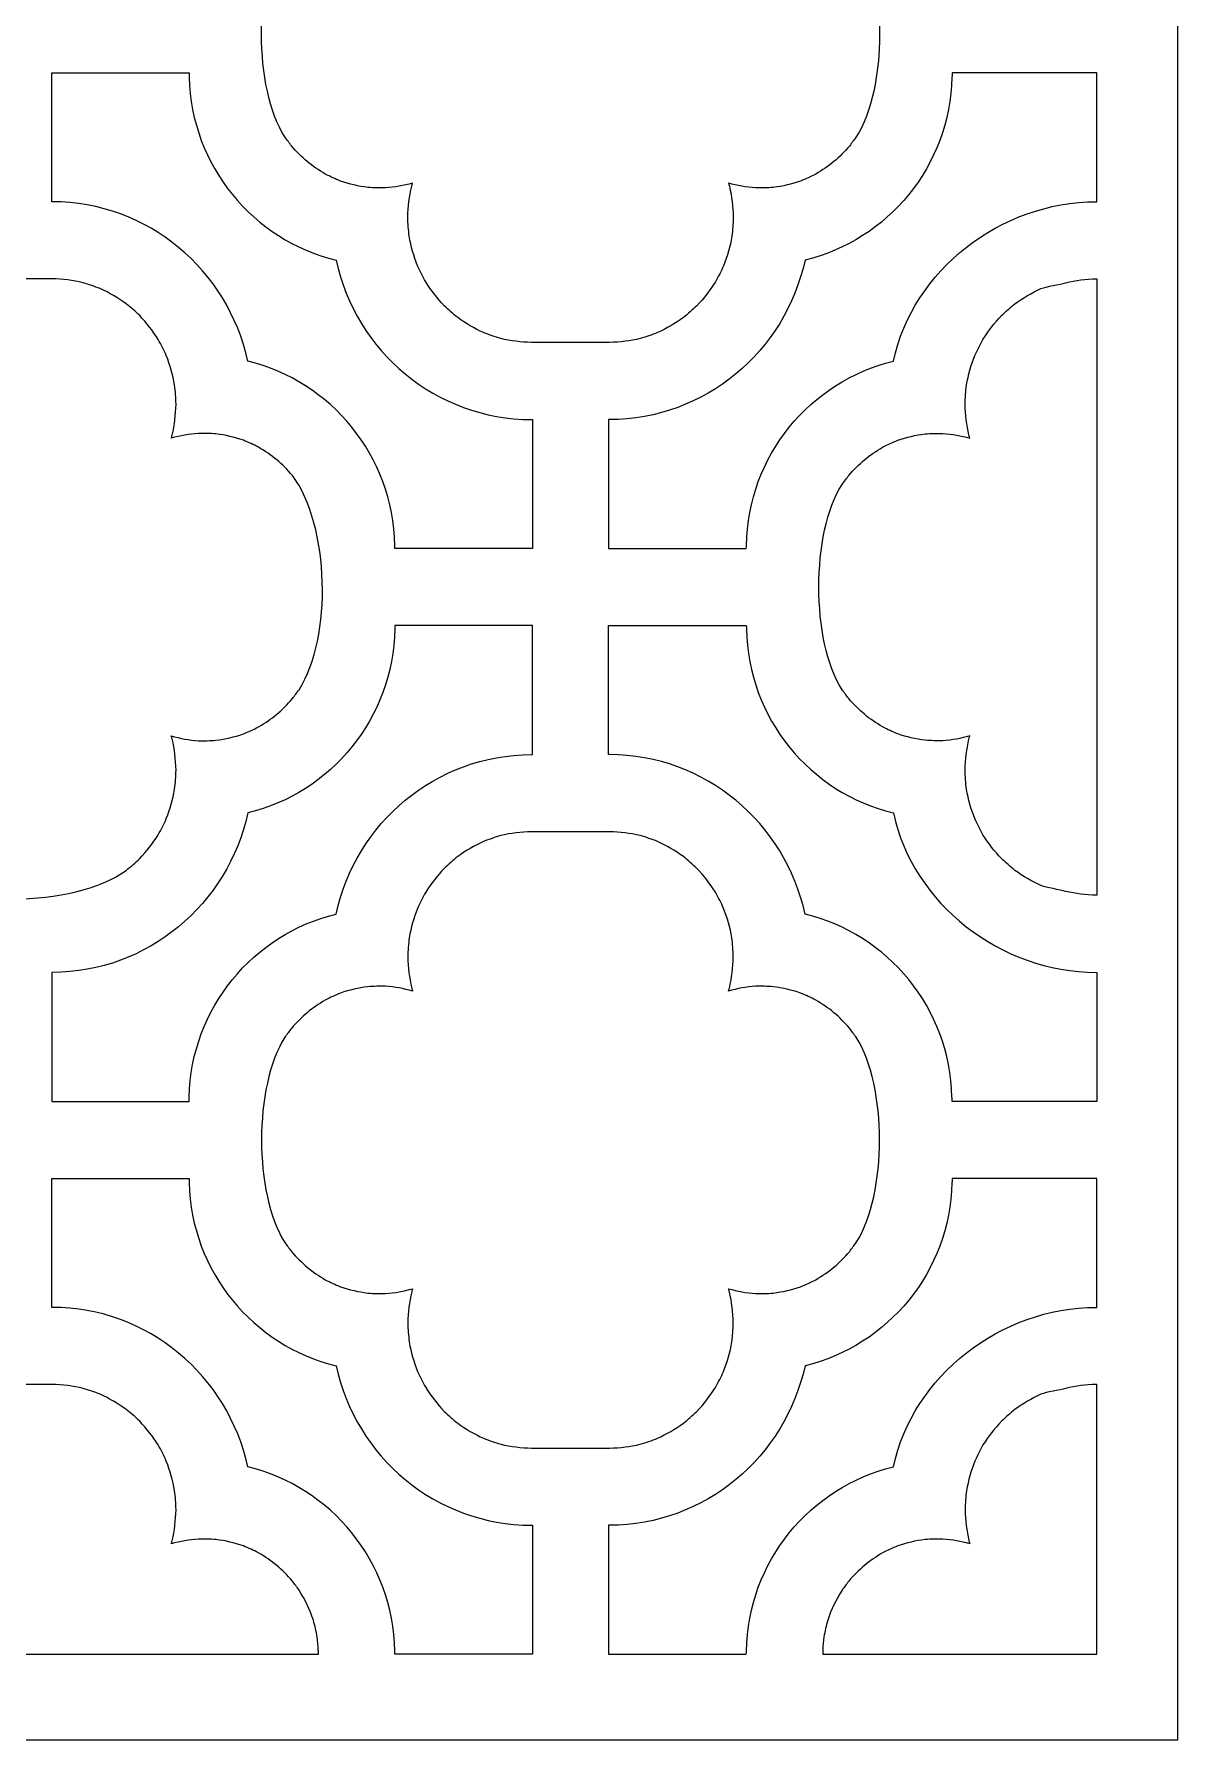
# Model space of a CAD drawing. Header units: centimetres. Extents: x -9.3 to 6, y -13.9 to 13.9.
# Drawn here: x 1.61 to 6.02, y -13.91 to -7.32 of the extents above; entities that cross this region are included whole.
import ezdxf

# ---------------------------------------------------------------- set-up
doc = ezdxf.new("R2010")
doc.units = ezdxf.units.CM
doc.header["$MEASUREMENT"] = 0
doc.layers.add('layer 1', color=7, linetype='Continuous')

msp = doc.modelspace()

# ---------------------------------------------------------------- linework, layer by layer
at = {"layer": 'layer 1', "color": 242, "lineweight": 9}
for points, knots in [([(-0.81788, 13.91319), (1.4623, 13.91319), (3.74249, 13.91319), (6.02267, 13.91319), (6.02267, 13.91319), (6.02267, 4.64045), (6.02267, -4.63228), (6.02267, -13.90502), (6.02267, -13.90502), (3.74249, -13.90502), (1.4623, -13.90502), (-0.81788, -13.90502), (-0.81788, -13.90502), (-0.81788, -4.63228), (-0.81788, 4.64045), (-0.81788, 13.91319)], [0, 0, 0, 0, 0.2, 0.2, 0.2, 0.2, 0.4, 0.4, 0.4, 0.4, 0.6, 0.6, 0.6, 0.6, 1, 1, 1, 1]), ([(4.78145, -6.92896), (4.77294, -6.91746), (4.76441, -6.90595), (4.7559, -6.89445), (4.7559, -6.89445), (4.71691, -6.84898), (4.67662, -6.81531), (4.62504, -6.78527), (4.62504, -6.78527), (4.60573, -6.77525), (4.58684, -6.7666), (4.56666, -6.75853), (4.56666, -6.75853), (4.53115, -6.74634), (4.49802, -6.73865), (4.46084, -6.73386), (4.46084, -6.73386), (4.43787, -6.73208), (4.41596, -6.73153), (4.39293, -6.73213), (4.39293, -6.73213), (4.35635, -6.73495), (4.32352, -6.7407), (4.28838, -6.75062), (4.28838, -6.75062), (4.28952, -6.74678), (4.29065, -6.74291), (4.29176, -6.739), (4.29176, -6.739), (4.30111, -6.69819), (4.30573, -6.66059), (4.30679, -6.6187), (4.30679, -6.6187), (4.30616, -6.59374), (4.3044, -6.57002), (4.30127, -6.54524), (4.30127, -6.54524), (4.29414, -6.5051), (4.28415, -6.46948), (4.26931, -6.43155), (4.26931, -6.43155), (4.25962, -6.40993), (4.24936, -6.38974), (4.23764, -6.36917), (4.23764, -6.36917), (4.21621, -6.33543), (4.19378, -6.30661), (4.1664, -6.2776), (4.1664, -6.2776), (4.14945, -6.26125), (4.13247, -6.24639), (4.11406, -6.23175), (4.11406, -6.23175), (4.0817, -6.20845), (4.05028, -6.19015), (4.01409, -6.17357), (4.01409, -6.17357), (3.99208, -6.16477), (3.97068, -6.15744), (3.94793, -6.15088), (3.94793, -6.15088), (3.90756, -6.14142), (3.87035, -6.13675), (3.82893, -6.13569), (3.82893, -6.13569), (3.82861, -6.1357), (3.82734, -6.13571), (3.82569, -6.13572), (3.82569, -6.13572), (3.72764, -6.13572), (3.6296, -6.13572), (3.53156, -6.13572), (3.53156, -6.13572), (3.52991, -6.13571), (3.52864, -6.1357), (3.52832, -6.13569), (3.52832, -6.13569), (3.4869, -6.13675), (3.4497, -6.14142), (3.40932, -6.15088), (3.40932, -6.15088), (3.38656, -6.15744), (3.36517, -6.16477), (3.34316, -6.17357), (3.34316, -6.17357), (3.30697, -6.19015), (3.27555, -6.20845), (3.24319, -6.23175), (3.24319, -6.23175), (3.22477, -6.24639), (3.2078, -6.26125), (3.19085, -6.2776), (3.19085, -6.2776), (3.16347, -6.30661), (3.14104, -6.33543), (3.11961, -6.36917), (3.11961, -6.36917), (3.10788, -6.38974), (3.09763, -6.40993), (3.08794, -6.43155), (3.08794, -6.43155), (3.0731, -6.46948), (3.06311, -6.5051), (3.05598, -6.54524), (3.05598, -6.54524), (3.05284, -6.57002), (3.05109, -6.59374), (3.05046, -6.6187), (3.05046, -6.6187), (3.05151, -6.66059), (3.05614, -6.69819), (3.06549, -6.739), (3.06549, -6.739), (3.06659, -6.74291), (3.06772, -6.74678), (3.06887, -6.75062), (3.06887, -6.75062), (3.03373, -6.7407), (3.00089, -6.73495), (2.96432, -6.73213), (2.96432, -6.73213), (2.94129, -6.73153), (2.91938, -6.73208), (2.89641, -6.73386), (2.89641, -6.73386), (2.85922, -6.73865), (2.8261, -6.74634), (2.79059, -6.75853), (2.79059, -6.75853), (2.77041, -6.7666), (2.75152, -6.77525), (2.7322, -6.78527), (2.7322, -6.78527), (2.68062, -6.81531), (2.64034, -6.84898), (2.60135, -6.89445), (2.60135, -6.89445), (2.59283, -6.90595), (2.58431, -6.91746), (2.57579, -6.92896), (2.57579, -6.92896), (2.4561, -7.11737), (2.45609, -7.53223), (2.57579, -7.72064), (2.57579, -7.72064), (2.58431, -7.73214), (2.59283, -7.74365), (2.60135, -7.75515), (2.60135, -7.75515), (2.64034, -7.80062), (2.68062, -7.83429), (2.7322, -7.86433), (2.7322, -7.86433), (2.75152, -7.87435), (2.77041, -7.88301), (2.79059, -7.89107), (2.79059, -7.89107), (2.8261, -7.90325), (2.85922, -7.91095), (2.89641, -7.91574), (2.89641, -7.91574), (2.91938, -7.91752), (2.94129, -7.91807), (2.96432, -7.91747), (2.96432, -7.91747), (3.00089, -7.91465), (3.03373, -7.9089), (3.06887, -7.89899), (3.06887, -7.89899), (3.06772, -7.90282), (3.06659, -7.90669), (3.06549, -7.9106), (3.06549, -7.9106), (3.05614, -7.95141), (3.05151, -7.98901), (3.05046, -8.0309), (3.05046, -8.0309), (3.05109, -8.05586), (3.05284, -8.07958), (3.05598, -8.10436), (3.05598, -8.10436), (3.06311, -8.1445), (3.0731, -8.18012), (3.08794, -8.21805), (3.08794, -8.21805), (3.09763, -8.23967), (3.10788, -8.25986), (3.11961, -8.28043), (3.11961, -8.28043), (3.14104, -8.31416), (3.16347, -8.34299), (3.19085, -8.37201), (3.19085, -8.37201), (3.2078, -8.38835), (3.22477, -8.40322), (3.24319, -8.41785), (3.24319, -8.41785), (3.27555, -8.44115), (3.30697, -8.45945), (3.34316, -8.47603), (3.34316, -8.47603), (3.36517, -8.48483), (3.38656, -8.49216), (3.40932, -8.49872), (3.40932, -8.49872), (3.4497, -8.50818), (3.4869, -8.51285), (3.52832, -8.51391), (3.52832, -8.51391), (3.52864, -8.5139), (3.52991, -8.51389), (3.53156, -8.51388), (3.53156, -8.51388), (3.6296, -8.51388), (3.72764, -8.51388), (3.82569, -8.51388), (3.82569, -8.51388), (3.82734, -8.51389), (3.82861, -8.5139), (3.82893, -8.51391), (3.82893, -8.51391), (3.87035, -8.51285), (3.90756, -8.50818), (3.94793, -8.49872), (3.94793, -8.49872), (3.97068, -8.49216), (3.99208, -8.48483), (4.01409, -8.47603), (4.01409, -8.47603), (4.05028, -8.45945), (4.0817, -8.44115), (4.11406, -8.41785), (4.11406, -8.41785), (4.13247, -8.40322), (4.14945, -8.38835), (4.1664, -8.37201), (4.1664, -8.37201), (4.19378, -8.34299), (4.21621, -8.31416), (4.23764, -8.28043), (4.23764, -8.28043), (4.24936, -8.25986), (4.25962, -8.23967), (4.26931, -8.21805), (4.26931, -8.21805), (4.28415, -8.18012), (4.29414, -8.1445), (4.30127, -8.10436), (4.30127, -8.10436), (4.3044, -8.07958), (4.30616, -8.05586), (4.30679, -8.0309), (4.30679, -8.0309), (4.30573, -7.98901), (4.30111, -7.95141), (4.29176, -7.9106), (4.29176, -7.9106), (4.29065, -7.90669), (4.28952, -7.90282), (4.28838, -7.89899), (4.28838, -7.89899), (4.32352, -7.9089), (4.35635, -7.91465), (4.39293, -7.91747), (4.39293, -7.91747), (4.41596, -7.91807), (4.43787, -7.91752), (4.46084, -7.91574), (4.46084, -7.91574), (4.49802, -7.91095), (4.53115, -7.90325), (4.56666, -7.89107), (4.56666, -7.89107), (4.58684, -7.88301), (4.60573, -7.87435), (4.62504, -7.86433), (4.62504, -7.86433), (4.67662, -7.83429), (4.71691, -7.80062), (4.7559, -7.75515), (4.7559, -7.75515), (4.76441, -7.74365), (4.77294, -7.73214), (4.78145, -7.72064), (4.78145, -7.72064), (4.90115, -7.53223), (4.90114, -7.11736), (4.78145, -6.92896)], [0, 0, 0, 0, 0.0136986, 0.0136986, 0.0136986, 0.0136986, 0.0273973, 0.0273973, 0.0273973, 0.0273973, 0.0410959, 0.0410959, 0.0410959, 0.0410959, 0.0547945, 0.0547945, 0.0547945, 0.0547945, 0.0684932, 0.0684932, 0.0684932, 0.0684932, 0.0821918, 0.0821918, 0.0821918, 0.0821918, 0.0958904, 0.0958904, 0.0958904, 0.0958904, 0.109589, 0.109589, 0.109589, 0.109589, 0.1232877, 0.1232877, 0.1232877, 0.1232877, 0.1369863, 0.1369863, 0.1369863, 0.1369863, 0.1506849, 0.1506849, 0.1506849, 0.1506849, 0.1643836, 0.1643836, 0.1643836, 0.1643836, 0.1780822, 0.1780822, 0.1780822, 0.1780822, 0.1917808, 0.1917808, 0.1917808, 0.1917808, 0.2054795, 0.2054795, 0.2054795, 0.2054795, 0.2191781, 0.2191781, 0.2191781, 0.2191781, 0.2328767, 0.2328767, 0.2328767, 0.2328767, 0.2465753, 0.2465753, 0.2465753, 0.2465753, 0.260274, 0.260274, 0.260274, 0.260274, 0.2739726, 0.2739726, 0.2739726, 0.2739726, 0.2876712, 0.2876712, 0.2876712, 0.2876712, 0.3013699, 0.3013699, 0.3013699, 0.3013699, 0.3150685, 0.3150685, 0.3150685, 0.3150685, 0.3287671, 0.3287671, 0.3287671, 0.3287671, 0.3424658, 0.3424658, 0.3424658, 0.3424658, 0.3561644, 0.3561644, 0.3561644, 0.3561644, 0.369863, 0.369863, 0.369863, 0.369863, 0.3835616, 0.3835616, 0.3835616, 0.3835616, 0.3972603, 0.3972603, 0.3972603, 0.3972603, 0.4109589, 0.4109589, 0.4109589, 0.4109589, 0.4246575, 0.4246575, 0.4246575, 0.4246575, 0.4383562, 0.4383562, 0.4383562, 0.4383562, 0.4520548, 0.4520548, 0.4520548, 0.4520548, 0.4657534, 0.4657534, 0.4657534, 0.4657534, 0.4794521, 0.4794521, 0.4794521, 0.4794521, 0.4931507, 0.4931507, 0.4931507, 0.4931507, 0.5068493, 0.5068493, 0.5068493, 0.5068493, 0.5205479, 0.5205479, 0.5205479, 0.5205479, 0.5342466, 0.5342466, 0.5342466, 0.5342466, 0.5479452, 0.5479452, 0.5479452, 0.5479452, 0.5616438, 0.5616438, 0.5616438, 0.5616438, 0.5753425, 0.5753425, 0.5753425, 0.5753425, 0.5890411, 0.5890411, 0.5890411, 0.5890411, 0.6027397, 0.6027397, 0.6027397, 0.6027397, 0.6164384, 0.6164384, 0.6164384, 0.6164384, 0.630137, 0.630137, 0.630137, 0.630137, 0.6438356, 0.6438356, 0.6438356, 0.6438356, 0.6575342, 0.6575342, 0.6575342, 0.6575342, 0.6712329, 0.6712329, 0.6712329, 0.6712329, 0.6849315, 0.6849315, 0.6849315, 0.6849315, 0.6986301, 0.6986301, 0.6986301, 0.6986301, 0.7123288, 0.7123288, 0.7123288, 0.7123288, 0.7260274, 0.7260274, 0.7260274, 0.7260274, 0.739726, 0.739726, 0.739726, 0.739726, 0.7534247, 0.7534247, 0.7534247, 0.7534247, 0.7671233, 0.7671233, 0.7671233, 0.7671233, 0.7808219, 0.7808219, 0.7808219, 0.7808219, 0.7945205, 0.7945205, 0.7945205, 0.7945205, 0.8082192, 0.8082192, 0.8082192, 0.8082192, 0.8219178, 0.8219178, 0.8219178, 0.8219178, 0.8356164, 0.8356164, 0.8356164, 0.8356164, 0.8493151, 0.8493151, 0.8493151, 0.8493151, 0.8630137, 0.8630137, 0.8630137, 0.8630137, 0.8767123, 0.8767123, 0.8767123, 0.8767123, 0.890411, 0.890411, 0.890411, 0.890411, 0.9041096, 0.9041096, 0.9041096, 0.9041096, 0.9178082, 0.9178082, 0.9178082, 0.9178082, 0.9315068, 0.9315068, 0.9315068, 0.9315068, 0.9452055, 0.9452055, 0.9452055, 0.9452055, 0.9589041, 0.9589041, 0.9589041, 0.9589041, 0.9726027, 0.9726027, 0.9726027, 0.9726027, 1, 1, 1, 1]), ([(2.20631, -7.47345), (2.02974, -7.47345), (1.85318, -7.47345), (1.67661, -7.47345), (1.67661, -7.47345), (1.67661, -7.63929), (1.67661, -7.80513), (1.67661, -7.97098), (1.67661, -7.97098), (1.67748, -7.97098), (1.67804, -7.97097), (1.67817, -7.97097), (1.67817, -7.97097), (2.04745, -7.97097), (2.35753, -8.23537), (2.43278, -8.58644), (2.43278, -8.58644), (2.75325, -8.66257), (2.99408, -8.95161), (3.00012, -9.29679), (3.00012, -9.29679), (3.00015, -9.29848), (3.00018, -9.30343), (3.0002, -9.3089), (3.0002, -9.3089), (3.17732, -9.3089), (3.35444, -9.3089), (3.53156, -9.3089), (3.53156, -9.3089), (3.53156, -9.14303), (3.53156, -8.97716), (3.53156, -8.8113), (3.53156, -8.8113), (3.52991, -8.81131), (3.52864, -8.81131), (3.52832, -8.81131), (3.52832, -8.81131), (3.15904, -8.81131), (2.84895, -8.54691), (2.77371, -8.19584), (2.77371, -8.19584), (2.45458, -8.12004), (2.21443, -7.8331), (2.20645, -7.48984), (2.20645, -7.48984), (2.20639, -7.48709), (2.20634, -7.48026), (2.20631, -7.47345)], [0, 0, 0, 0, 0.0769231, 0.0769231, 0.0769231, 0.0769231, 0.1538462, 0.1538462, 0.1538462, 0.1538462, 0.2307692, 0.2307692, 0.2307692, 0.2307692, 0.3076923, 0.3076923, 0.3076923, 0.3076923, 0.3846154, 0.3846154, 0.3846154, 0.3846154, 0.4615385, 0.4615385, 0.4615385, 0.4615385, 0.5384615, 0.5384615, 0.5384615, 0.5384615, 0.6153846, 0.6153846, 0.6153846, 0.6153846, 0.6923077, 0.6923077, 0.6923077, 0.6923077, 0.7692308, 0.7692308, 0.7692308, 0.7692308, 0.8461538, 0.8461538, 0.8461538, 0.8461538, 1, 1, 1, 1]), ([(5.15093, -7.47345), (5.33716, -7.47345), (5.52338, -7.47345), (5.7096, -7.47345), (5.7096, -7.47345), (5.7096, -7.63929), (5.7096, -7.80513), (5.7096, -7.97098), (5.7096, -7.97098), (5.70872, -7.97098), (5.70817, -7.97097), (5.70803, -7.97097), (5.70803, -7.97097), (5.33876, -7.97097), (4.99971, -8.23537), (4.92447, -8.58644), (4.92447, -8.58644), (4.604, -8.66257), (4.36317, -8.95161), (4.35713, -9.29679), (4.35713, -9.29679), (4.3571, -9.29848), (4.35707, -9.30343), (4.35705, -9.3089), (4.35705, -9.3089), (4.17993, -9.3089), (4.0028, -9.3089), (3.82569, -9.3089), (3.82569, -9.3089), (3.82569, -9.14303), (3.82569, -8.97716), (3.82569, -8.8113), (3.82569, -8.8113), (3.82734, -8.81131), (3.82861, -8.81131), (3.82893, -8.81131), (3.82893, -8.81131), (4.19821, -8.81131), (4.5083, -8.54691), (4.58353, -8.19584), (4.58353, -8.19584), (4.90266, -8.12004), (5.14282, -7.8331), (5.15079, -7.48984), (5.15079, -7.48984), (5.15086, -7.48709), (5.1509, -7.48026), (5.15093, -7.47345)], [0, 0, 0, 0, 0.0769231, 0.0769231, 0.0769231, 0.0769231, 0.1538462, 0.1538462, 0.1538462, 0.1538462, 0.2307692, 0.2307692, 0.2307692, 0.2307692, 0.3076923, 0.3076923, 0.3076923, 0.3076923, 0.3846154, 0.3846154, 0.3846154, 0.3846154, 0.4615385, 0.4615385, 0.4615385, 0.4615385, 0.5384615, 0.5384615, 0.5384615, 0.5384615, 0.6153846, 0.6153846, 0.6153846, 0.6153846, 0.6923077, 0.6923077, 0.6923077, 0.6923077, 0.7692308, 0.7692308, 0.7692308, 0.7692308, 0.8461538, 0.8461538, 0.8461538, 0.8461538, 1, 1, 1, 1]), ([(0.42502, -9.06165), (0.43353, -9.05014), (0.44206, -9.03864), (0.45057, -9.02713), (0.45057, -9.02713), (0.48956, -8.98167), (0.52985, -8.94799), (0.58143, -8.91796), (0.58143, -8.91796), (0.60074, -8.90794), (0.61964, -8.89928), (0.63981, -8.89121), (0.63981, -8.89121), (0.67532, -8.87903), (0.70845, -8.87133), (0.74564, -8.86654), (0.74564, -8.86654), (0.7686, -8.86477), (0.79051, -8.86421), (0.81354, -8.86481), (0.81354, -8.86481), (0.85012, -8.86763), (0.88295, -8.87338), (0.91809, -8.8833), (0.91809, -8.8833), (0.91694, -8.87946), (0.91582, -8.87559), (0.91472, -8.87168), (0.91472, -8.87168), (0.90536, -8.83087), (0.90074, -8.79327), (0.89969, -8.75139), (0.89969, -8.75139), (0.90032, -8.72643), (0.90207, -8.70271), (0.9052, -8.67793), (0.9052, -8.67793), (0.91233, -8.63778), (0.92232, -8.60217), (0.93717, -8.56423), (0.93717, -8.56423), (0.94686, -8.54262), (0.95711, -8.52242), (0.96883, -8.50186), (0.96883, -8.50186), (0.99026, -8.46812), (1.0127, -8.43929), (1.04007, -8.41028), (1.04007, -8.41028), (1.05703, -8.39393), (1.074, -8.37907), (1.09241, -8.36443), (1.09241, -8.36443), (1.12478, -8.34113), (1.15619, -8.32283), (1.19238, -8.30625), (1.19238, -8.30625), (1.21439, -8.29745), (1.23579, -8.29012), (1.25855, -8.28356), (1.25855, -8.28356), (1.29891, -8.2741), (1.33612, -8.26944), (1.37754, -8.26837), (1.37754, -8.26837), (1.37774, -8.26838), (1.37895, -8.26838), (1.3808, -8.26839), (1.3808, -8.26839), (1.4794, -8.26838), (1.578, -8.26838), (1.67661, -8.26838), (1.67661, -8.26838), (1.67749, -8.26838), (1.67805, -8.26837), (1.67817, -8.26837), (1.67817, -8.26837), (1.71959, -8.26944), (1.75679, -8.2741), (1.79717, -8.28356), (1.79717, -8.28356), (1.81993, -8.29012), (1.84132, -8.29745), (1.86333, -8.30625), (1.86333, -8.30625), (1.89952, -8.32283), (1.93093, -8.34113), (1.9633, -8.36443), (1.9633, -8.36443), (1.98171, -8.37907), (1.99869, -8.39393), (2.01564, -8.41028), (2.01564, -8.41028), (2.04301, -8.43929), (2.06545, -8.46812), (2.08688, -8.50186), (2.08688, -8.50186), (2.0986, -8.52242), (2.10886, -8.54262), (2.11855, -8.56423), (2.11855, -8.56423), (2.13339, -8.60217), (2.14338, -8.63778), (2.15051, -8.67793), (2.15051, -8.67793), (2.15364, -8.70271), (2.1554, -8.72643), (2.15603, -8.75139), (2.15603, -8.75139), (2.15497, -8.79327), (2.15035, -8.83087), (2.141, -8.87168), (2.141, -8.87168), (2.1399, -8.87559), (2.13877, -8.87946), (2.13762, -8.8833), (2.13762, -8.8833), (2.17276, -8.87338), (2.20559, -8.86763), (2.24217, -8.86481), (2.24217, -8.86481), (2.2652, -8.86421), (2.28711, -8.86477), (2.31008, -8.86654), (2.31008, -8.86654), (2.34726, -8.87133), (2.38039, -8.87903), (2.41589, -8.89121), (2.41589, -8.89121), (2.43608, -8.89928), (2.45497, -8.90794), (2.47428, -8.91796), (2.47428, -8.91796), (2.52586, -8.94799), (2.56614, -8.98167), (2.60514, -9.02713), (2.60514, -9.02713), (2.74953, -9.22214), (2.76004, -9.64986), (2.6307, -9.85345), (2.6307, -9.85345), (2.62217, -9.86496), (2.61366, -9.87646), (2.60514, -9.88797), (2.60514, -9.88797), (2.56614, -9.93343), (2.52586, -9.96711), (2.47428, -9.99714), (2.47428, -9.99714), (2.45497, -10.00716), (2.43608, -10.01582), (2.41589, -10.02389), (2.41589, -10.02389), (2.38039, -10.03607), (2.34726, -10.04376), (2.31008, -10.04856), (2.31008, -10.04856), (2.28711, -10.05034), (2.2652, -10.05088), (2.24217, -10.05029), (2.24217, -10.05029), (2.20559, -10.04747), (2.17276, -10.04171), (2.13762, -10.0318), (2.13762, -10.0318), (2.13877, -10.03564), (2.1399, -10.03951), (2.141, -10.04342), (2.141, -10.04342), (2.15035, -10.08423), (2.15497, -10.12183), (2.15603, -10.16371), (2.15603, -10.16371), (2.1554, -10.18867), (2.15364, -10.2124), (2.15051, -10.23717), (2.15051, -10.23717), (2.14338, -10.27732), (2.13339, -10.31294), (2.11855, -10.35087), (2.11855, -10.35087), (2.10886, -10.37249), (2.0986, -10.39268), (2.08688, -10.41325), (2.08688, -10.41325), (2.06545, -10.44698), (2.04301, -10.47581), (2.01564, -10.50482), (2.01564, -10.50482), (1.99869, -10.52117), (1.98171, -10.53603), (1.9633, -10.55067), (1.9633, -10.55067), (1.75948, -10.69736), (1.29618, -10.69733), (1.09241, -10.55067), (1.09241, -10.55067), (1.074, -10.53603), (1.05703, -10.52117), (1.04007, -10.50482), (1.04007, -10.50482), (1.0127, -10.47581), (0.99026, -10.44698), (0.96883, -10.41325), (0.96883, -10.41325), (0.95711, -10.39268), (0.94686, -10.37249), (0.93717, -10.35087), (0.93717, -10.35087), (0.92232, -10.31294), (0.91233, -10.27732), (0.9052, -10.23717), (0.9052, -10.23717), (0.90207, -10.2124), (0.90032, -10.18867), (0.89969, -10.16371), (0.89969, -10.16371), (0.90074, -10.12183), (0.90536, -10.08423), (0.91472, -10.04342), (0.91472, -10.04342), (0.91582, -10.03951), (0.91694, -10.03564), (0.91809, -10.0318), (0.91809, -10.0318), (0.88295, -10.04171), (0.85012, -10.04747), (0.81354, -10.05029), (0.81354, -10.05029), (0.79051, -10.05088), (0.7686, -10.05034), (0.74564, -10.04856), (0.74564, -10.04856), (0.70845, -10.04376), (0.67532, -10.03607), (0.63981, -10.02389), (0.63981, -10.02389), (0.61964, -10.01582), (0.60074, -10.00716), (0.58143, -9.99714), (0.58143, -9.99714), (0.28749, -9.82597), (0.25994, -9.32147), (0.42502, -9.06165)], [0, 0, 0, 0, 0.016129, 0.016129, 0.016129, 0.016129, 0.0322581, 0.0322581, 0.0322581, 0.0322581, 0.0483871, 0.0483871, 0.0483871, 0.0483871, 0.0645161, 0.0645161, 0.0645161, 0.0645161, 0.0806452, 0.0806452, 0.0806452, 0.0806452, 0.0967742, 0.0967742, 0.0967742, 0.0967742, 0.1129032, 0.1129032, 0.1129032, 0.1129032, 0.1290323, 0.1290323, 0.1290323, 0.1290323, 0.1451613, 0.1451613, 0.1451613, 0.1451613, 0.1612903, 0.1612903, 0.1612903, 0.1612903, 0.1774194, 0.1774194, 0.1774194, 0.1774194, 0.1935484, 0.1935484, 0.1935484, 0.1935484, 0.2096774, 0.2096774, 0.2096774, 0.2096774, 0.2258065, 0.2258065, 0.2258065, 0.2258065, 0.2419355, 0.2419355, 0.2419355, 0.2419355, 0.2580645, 0.2580645, 0.2580645, 0.2580645, 0.2741935, 0.2741935, 0.2741935, 0.2741935, 0.2903226, 0.2903226, 0.2903226, 0.2903226, 0.3064516, 0.3064516, 0.3064516, 0.3064516, 0.3225806, 0.3225806, 0.3225806, 0.3225806, 0.3387097, 0.3387097, 0.3387097, 0.3387097, 0.3548387, 0.3548387, 0.3548387, 0.3548387, 0.3709677, 0.3709677, 0.3709677, 0.3709677, 0.3870968, 0.3870968, 0.3870968, 0.3870968, 0.4032258, 0.4032258, 0.4032258, 0.4032258, 0.4193548, 0.4193548, 0.4193548, 0.4193548, 0.4354839, 0.4354839, 0.4354839, 0.4354839, 0.4516129, 0.4516129, 0.4516129, 0.4516129, 0.4677419, 0.4677419, 0.4677419, 0.4677419, 0.483871, 0.483871, 0.483871, 0.483871, 0.5, 0.5, 0.5, 0.5, 0.516129, 0.516129, 0.516129, 0.516129, 0.5322581, 0.5322581, 0.5322581, 0.5322581, 0.5483871, 0.5483871, 0.5483871, 0.5483871, 0.5645161, 0.5645161, 0.5645161, 0.5645161, 0.5806452, 0.5806452, 0.5806452, 0.5806452, 0.5967742, 0.5967742, 0.5967742, 0.5967742, 0.6129032, 0.6129032, 0.6129032, 0.6129032, 0.6290323, 0.6290323, 0.6290323, 0.6290323, 0.6451613, 0.6451613, 0.6451613, 0.6451613, 0.6612903, 0.6612903, 0.6612903, 0.6612903, 0.6774194, 0.6774194, 0.6774194, 0.6774194, 0.6935484, 0.6935484, 0.6935484, 0.6935484, 0.7096774, 0.7096774, 0.7096774, 0.7096774, 0.7258065, 0.7258065, 0.7258065, 0.7258065, 0.7419355, 0.7419355, 0.7419355, 0.7419355, 0.7580645, 0.7580645, 0.7580645, 0.7580645, 0.7741935, 0.7741935, 0.7741935, 0.7741935, 0.7903226, 0.7903226, 0.7903226, 0.7903226, 0.8064516, 0.8064516, 0.8064516, 0.8064516, 0.8225806, 0.8225806, 0.8225806, 0.8225806, 0.8387097, 0.8387097, 0.8387097, 0.8387097, 0.8548387, 0.8548387, 0.8548387, 0.8548387, 0.8709677, 0.8709677, 0.8709677, 0.8709677, 0.8870968, 0.8870968, 0.8870968, 0.8870968, 0.9032258, 0.9032258, 0.9032258, 0.9032258, 0.9193548, 0.9193548, 0.9193548, 0.9193548, 0.9354839, 0.9354839, 0.9354839, 0.9354839, 0.9516129, 0.9516129, 0.9516129, 0.9516129, 0.9677419, 0.9677419, 0.9677419, 0.9677419, 1, 1, 1, 1]), ([(5.7096, -8.26838), (5.70872, -8.26838), (5.70816, -8.26837), (5.70803, -8.26837), (5.70803, -8.26837), (5.66661, -8.26944), (5.62941, -8.2741), (5.58904, -8.28356), (5.58904, -8.28356), (5.56628, -8.29012), (5.51592, -8.29745), (5.49391, -8.30625), (5.49391, -8.30625), (5.45773, -8.32283), (5.42631, -8.34113), (5.39394, -8.36443), (5.39394, -8.36443), (5.37553, -8.37907), (5.35856, -8.39393), (5.34161, -8.41028), (5.34161, -8.41028), (5.31423, -8.43929), (5.2918, -8.46812), (5.27037, -8.50186), (5.27037, -8.50186), (5.25865, -8.52242), (5.24839, -8.54262), (5.2387, -8.56423), (5.2387, -8.56423), (5.22386, -8.60217), (5.21387, -8.63778), (5.20674, -8.67793), (5.20674, -8.67793), (5.20361, -8.70271), (5.20185, -8.72643), (5.20122, -8.75139), (5.20122, -8.75139), (5.20227, -8.79327), (5.20689, -8.83087), (5.21625, -8.87168), (5.21625, -8.87168), (5.21735, -8.87559), (5.21848, -8.87946), (5.21963, -8.8833), (5.21963, -8.8833), (5.18449, -8.87338), (5.15166, -8.86763), (5.11508, -8.86481), (5.11508, -8.86481), (5.09205, -8.86421), (5.07014, -8.86477), (5.04717, -8.86654), (5.04717, -8.86654), (5.00998, -8.87133), (4.97686, -8.87903), (4.94135, -8.89121), (4.94135, -8.89121), (4.92117, -8.89928), (4.90228, -8.90794), (4.88297, -8.91796), (4.88297, -8.91796), (4.83139, -8.94799), (4.7911, -8.98167), (4.75211, -9.02713), (4.75211, -9.02713), (4.74359, -9.03864), (4.73507, -9.05014), (4.72655, -9.06165), (4.72655, -9.06165), (4.60712, -9.24962), (4.60712, -9.66547), (4.72655, -9.85345), (4.72655, -9.85345), (4.73507, -9.86496), (4.74359, -9.87646), (4.75211, -9.88797), (4.75211, -9.88797), (4.7911, -9.93343), (4.83139, -9.96711), (4.88297, -9.99714), (4.88297, -9.99714), (4.90228, -10.00716), (4.92117, -10.01582), (4.94135, -10.02389), (4.94135, -10.02389), (4.97686, -10.03607), (5.00998, -10.04376), (5.04717, -10.04856), (5.04717, -10.04856), (5.07014, -10.05034), (5.09205, -10.05088), (5.11508, -10.05029), (5.11508, -10.05029), (5.15166, -10.04747), (5.18449, -10.04171), (5.21963, -10.0318), (5.21963, -10.0318), (5.21848, -10.03564), (5.21735, -10.03951), (5.21625, -10.04342), (5.21625, -10.04342), (5.20689, -10.08423), (5.20227, -10.12183), (5.20122, -10.16371), (5.20122, -10.16371), (5.20185, -10.18867), (5.20361, -10.2124), (5.20674, -10.23717), (5.20674, -10.23717), (5.21387, -10.27732), (5.22386, -10.31294), (5.2387, -10.35087), (5.2387, -10.35087), (5.24839, -10.37249), (5.25865, -10.39268), (5.27037, -10.41325), (5.27037, -10.41325), (5.2918, -10.44698), (5.31423, -10.47581), (5.34161, -10.50482), (5.34161, -10.50482), (5.35856, -10.52117), (5.37553, -10.53603), (5.39394, -10.55067), (5.39394, -10.55067), (5.42631, -10.57397), (5.45773, -10.59227), (5.49391, -10.60884), (5.49391, -10.60884), (5.51592, -10.61765), (5.56628, -10.62498), (5.58904, -10.63154), (5.58904, -10.63154), (5.62941, -10.641), (5.66661, -10.64566), (5.70803, -10.64673), (5.70803, -10.64673), (5.70816, -10.64673), (5.70872, -10.64672), (5.7096, -10.64672), (5.7096, -10.64672), (5.7096, -9.85394), (5.7096, -9.06116), (5.7096, -8.26838)], [0, 0, 0, 0, 0.027027, 0.027027, 0.027027, 0.027027, 0.0540541, 0.0540541, 0.0540541, 0.0540541, 0.0810811, 0.0810811, 0.0810811, 0.0810811, 0.1081081, 0.1081081, 0.1081081, 0.1081081, 0.1351351, 0.1351351, 0.1351351, 0.1351351, 0.1621622, 0.1621622, 0.1621622, 0.1621622, 0.1891892, 0.1891892, 0.1891892, 0.1891892, 0.2162162, 0.2162162, 0.2162162, 0.2162162, 0.2432432, 0.2432432, 0.2432432, 0.2432432, 0.2702703, 0.2702703, 0.2702703, 0.2702703, 0.2972973, 0.2972973, 0.2972973, 0.2972973, 0.3243243, 0.3243243, 0.3243243, 0.3243243, 0.3513514, 0.3513514, 0.3513514, 0.3513514, 0.3783784, 0.3783784, 0.3783784, 0.3783784, 0.4054054, 0.4054054, 0.4054054, 0.4054054, 0.4324324, 0.4324324, 0.4324324, 0.4324324, 0.4594595, 0.4594595, 0.4594595, 0.4594595, 0.4864865, 0.4864865, 0.4864865, 0.4864865, 0.5135135, 0.5135135, 0.5135135, 0.5135135, 0.5405405, 0.5405405, 0.5405405, 0.5405405, 0.5675676, 0.5675676, 0.5675676, 0.5675676, 0.5945946, 0.5945946, 0.5945946, 0.5945946, 0.6216216, 0.6216216, 0.6216216, 0.6216216, 0.6486486, 0.6486486, 0.6486486, 0.6486486, 0.6756757, 0.6756757, 0.6756757, 0.6756757, 0.7027027, 0.7027027, 0.7027027, 0.7027027, 0.7297297, 0.7297297, 0.7297297, 0.7297297, 0.7567568, 0.7567568, 0.7567568, 0.7567568, 0.7837838, 0.7837838, 0.7837838, 0.7837838, 0.8108108, 0.8108108, 0.8108108, 0.8108108, 0.8378378, 0.8378378, 0.8378378, 0.8378378, 0.8648649, 0.8648649, 0.8648649, 0.8648649, 0.8918919, 0.8918919, 0.8918919, 0.8918919, 0.9189189, 0.9189189, 0.9189189, 0.9189189, 0.9459459, 0.9459459, 0.9459459, 0.9459459, 1, 1, 1, 1]), ([(2.20631, -11.44165), (2.02974, -11.44165), (1.85318, -11.44165), (1.67661, -11.44165), (1.67661, -11.44165), (1.67661, -11.27581), (1.67661, -11.10996), (1.67661, -10.94413), (1.67661, -10.94413), (1.67748, -10.94413), (1.67804, -10.94413), (1.67817, -10.94413), (1.67817, -10.94413), (2.04745, -10.94413), (2.35753, -10.67973), (2.43278, -10.32866), (2.43278, -10.32866), (2.75325, -10.25254), (2.99408, -9.96349), (3.00012, -9.61831), (3.00012, -9.61831), (3.00015, -9.61662), (3.00018, -9.61168), (3.0002, -9.6062), (3.0002, -9.6062), (3.17732, -9.6062), (3.35444, -9.6062), (3.53156, -9.6062), (3.53156, -9.6062), (3.53156, -9.77207), (3.53156, -9.93793), (3.53156, -10.1038), (3.53156, -10.1038), (3.52991, -10.1038), (3.52864, -10.10379), (3.52832, -10.10379), (3.52832, -10.10379), (3.15904, -10.10379), (2.84895, -10.36819), (2.77371, -10.71926), (2.77371, -10.71926), (2.45458, -10.79506), (2.21443, -11.082), (2.20645, -11.42526), (2.20645, -11.42526), (2.20639, -11.42801), (2.20634, -11.43484), (2.20631, -11.44165)], [0, 0, 0, 0, 0.0769231, 0.0769231, 0.0769231, 0.0769231, 0.1538462, 0.1538462, 0.1538462, 0.1538462, 0.2307692, 0.2307692, 0.2307692, 0.2307692, 0.3076923, 0.3076923, 0.3076923, 0.3076923, 0.3846154, 0.3846154, 0.3846154, 0.3846154, 0.4615385, 0.4615385, 0.4615385, 0.4615385, 0.5384615, 0.5384615, 0.5384615, 0.5384615, 0.6153846, 0.6153846, 0.6153846, 0.6153846, 0.6923077, 0.6923077, 0.6923077, 0.6923077, 0.7692308, 0.7692308, 0.7692308, 0.7692308, 0.8461538, 0.8461538, 0.8461538, 0.8461538, 1, 1, 1, 1]), ([(5.15093, -11.44165), (5.33716, -11.44165), (5.52338, -11.44165), (5.7096, -11.44165), (5.7096, -11.44165), (5.7096, -11.27581), (5.7096, -11.10996), (5.7096, -10.94413), (5.7096, -10.94413), (5.70872, -10.94413), (5.70817, -10.94413), (5.70803, -10.94413), (5.70803, -10.94413), (5.33876, -10.94413), (4.99971, -10.67973), (4.92447, -10.32866), (4.92447, -10.32866), (4.604, -10.25254), (4.36317, -9.96349), (4.35713, -9.61831), (4.35713, -9.61831), (4.3571, -9.61662), (4.35707, -9.61168), (4.35705, -9.6062), (4.35705, -9.6062), (4.17993, -9.6062), (4.0028, -9.6062), (3.82569, -9.6062), (3.82569, -9.6062), (3.82569, -9.77207), (3.82569, -9.93793), (3.82569, -10.1038), (3.82569, -10.1038), (3.82734, -10.1038), (3.82861, -10.10379), (3.82893, -10.10379), (3.82893, -10.10379), (4.19821, -10.10379), (4.5083, -10.36819), (4.58353, -10.71926), (4.58353, -10.71926), (4.90266, -10.79506), (5.14282, -11.082), (5.15079, -11.42526), (5.15079, -11.42526), (5.15086, -11.42801), (5.1509, -11.43484), (5.15093, -11.44165)], [0, 0, 0, 0, 0.0769231, 0.0769231, 0.0769231, 0.0769231, 0.1538462, 0.1538462, 0.1538462, 0.1538462, 0.2307692, 0.2307692, 0.2307692, 0.2307692, 0.3076923, 0.3076923, 0.3076923, 0.3076923, 0.3846154, 0.3846154, 0.3846154, 0.3846154, 0.4615385, 0.4615385, 0.4615385, 0.4615385, 0.5384615, 0.5384615, 0.5384615, 0.5384615, 0.6153846, 0.6153846, 0.6153846, 0.6153846, 0.6923077, 0.6923077, 0.6923077, 0.6923077, 0.7692308, 0.7692308, 0.7692308, 0.7692308, 0.8461538, 0.8461538, 0.8461538, 0.8461538, 1, 1, 1, 1]), ([(3.53156, -10.40122), (3.6296, -10.40122), (3.72764, -10.40122), (3.82569, -10.40122), (3.82569, -10.40122), (3.82734, -10.40121), (3.82861, -10.40119), (3.82893, -10.40119), (3.82893, -10.40119), (3.87035, -10.40225), (3.90756, -10.40692), (3.94793, -10.41638), (3.94793, -10.41638), (3.97068, -10.42294), (3.99208, -10.43027), (4.01409, -10.43907), (4.01409, -10.43907), (4.05028, -10.45566), (4.0817, -10.47395), (4.11406, -10.49725), (4.11406, -10.49725), (4.13247, -10.51188), (4.14945, -10.52675), (4.1664, -10.5431), (4.1664, -10.5431), (4.19378, -10.57211), (4.21621, -10.60094), (4.23764, -10.63467), (4.23764, -10.63467), (4.24936, -10.65524), (4.25962, -10.67543), (4.26931, -10.69705), (4.26931, -10.69705), (4.28415, -10.73498), (4.29414, -10.7706), (4.30127, -10.81075), (4.30127, -10.81075), (4.3044, -10.83552), (4.30616, -10.85924), (4.30679, -10.8842), (4.30679, -10.8842), (4.30573, -10.92609), (4.30111, -10.96369), (4.29176, -11.0045), (4.29176, -11.0045), (4.29065, -11.00841), (4.28952, -11.01228), (4.28838, -11.01612), (4.28838, -11.01612), (4.32352, -11.0062), (4.35635, -11.00045), (4.39293, -10.99762), (4.39293, -10.99762), (4.41596, -10.99703), (4.43787, -10.99758), (4.46084, -10.99936), (4.46084, -10.99936), (4.49802, -11.00415), (4.53115, -11.01185), (4.56666, -11.02403), (4.56666, -11.02403), (4.58684, -11.0321), (4.60573, -11.04075), (4.62504, -11.05077), (4.62504, -11.05077), (4.67662, -11.08081), (4.71691, -11.11448), (4.7559, -11.15995), (4.7559, -11.15995), (4.76441, -11.17145), (4.77294, -11.18296), (4.78145, -11.19446), (4.78145, -11.19446), (4.90114, -11.38286), (4.90115, -11.79773), (4.78145, -11.98614), (4.78145, -11.98614), (4.77294, -11.99764), (4.76441, -12.00915), (4.7559, -12.02065), (4.7559, -12.02065), (4.71691, -12.06612), (4.67662, -12.09979), (4.62504, -12.12983), (4.62504, -12.12983), (4.60573, -12.13985), (4.58684, -12.1485), (4.56666, -12.15657), (4.56666, -12.15657), (4.53115, -12.16875), (4.49802, -12.17645), (4.46084, -12.18125), (4.46084, -12.18125), (4.43787, -12.18302), (4.41596, -12.18357), (4.39293, -12.18297), (4.39293, -12.18297), (4.35635, -12.18015), (4.32352, -12.1744), (4.28838, -12.16449), (4.28838, -12.16449), (4.28952, -12.16832), (4.29065, -12.17219), (4.29176, -12.1761), (4.29176, -12.1761), (4.30111, -12.21691), (4.30573, -12.25451), (4.30679, -12.2964), (4.30679, -12.2964), (4.30616, -12.32136), (4.3044, -12.34508), (4.30127, -12.36986), (4.30127, -12.36986), (4.29414, -12.41), (4.28415, -12.44562), (4.26931, -12.48355), (4.26931, -12.48355), (4.25962, -12.50517), (4.24936, -12.52536), (4.23764, -12.54593), (4.23764, -12.54593), (4.21621, -12.57967), (4.19378, -12.60849), (4.1664, -12.63751), (4.1664, -12.63751), (4.14945, -12.65385), (4.13247, -12.66872), (4.11406, -12.68336), (4.11406, -12.68336), (4.0817, -12.70665), (4.05028, -12.72495), (4.01409, -12.74153), (4.01409, -12.74153), (3.99208, -12.75033), (3.97068, -12.75766), (3.94793, -12.76422), (3.94793, -12.76422), (3.90756, -12.77368), (3.87035, -12.77835), (3.82893, -12.77942), (3.82893, -12.77942), (3.82861, -12.7794), (3.82734, -12.77939), (3.82569, -12.77938), (3.82569, -12.77938), (3.72764, -12.77938), (3.6296, -12.77938), (3.53156, -12.77938), (3.53156, -12.77938), (3.52991, -12.77939), (3.52864, -12.7794), (3.52832, -12.77942), (3.52832, -12.77942), (3.4869, -12.77835), (3.4497, -12.77368), (3.40932, -12.76422), (3.40932, -12.76422), (3.38656, -12.75766), (3.36517, -12.75033), (3.34316, -12.74153), (3.34316, -12.74153), (3.30697, -12.72495), (3.27555, -12.70665), (3.24319, -12.68336), (3.24319, -12.68336), (3.22477, -12.66872), (3.2078, -12.65385), (3.19085, -12.63751), (3.19085, -12.63751), (3.16347, -12.60849), (3.14104, -12.57967), (3.11961, -12.54593), (3.11961, -12.54593), (3.10788, -12.52536), (3.09763, -12.50517), (3.08794, -12.48355), (3.08794, -12.48355), (3.0731, -12.44562), (3.06311, -12.41), (3.05598, -12.36986), (3.05598, -12.36986), (3.05284, -12.34508), (3.05109, -12.32136), (3.05046, -12.2964), (3.05046, -12.2964), (3.05151, -12.25451), (3.05614, -12.21691), (3.06549, -12.1761), (3.06549, -12.1761), (3.06659, -12.17219), (3.06772, -12.16832), (3.06887, -12.16449), (3.06887, -12.16449), (3.03373, -12.1744), (3.00089, -12.18015), (2.96432, -12.18297), (2.96432, -12.18297), (2.94129, -12.18357), (2.91938, -12.18302), (2.89641, -12.18125), (2.89641, -12.18125), (2.85922, -12.17645), (2.8261, -12.16875), (2.79059, -12.15657), (2.79059, -12.15657), (2.77041, -12.1485), (2.75152, -12.13985), (2.7322, -12.12983), (2.7322, -12.12983), (2.68062, -12.09979), (2.64034, -12.06612), (2.60135, -12.02065), (2.60135, -12.02065), (2.59283, -12.00915), (2.58431, -11.99764), (2.57579, -11.98614), (2.57579, -11.98614), (2.45609, -11.79773), (2.4561, -11.38287), (2.57579, -11.19446), (2.57579, -11.19446), (2.58431, -11.18296), (2.59283, -11.17145), (2.60135, -11.15995), (2.60135, -11.15995), (2.64034, -11.11448), (2.68062, -11.08081), (2.7322, -11.05077), (2.7322, -11.05077), (2.75152, -11.04075), (2.77041, -11.0321), (2.79059, -11.02403), (2.79059, -11.02403), (2.8261, -11.01185), (2.85922, -11.00415), (2.89641, -10.99936), (2.89641, -10.99936), (2.91938, -10.99758), (2.94129, -10.99703), (2.96432, -10.99762), (2.96432, -10.99762), (3.00089, -11.00045), (3.03373, -11.0062), (3.06887, -11.01612), (3.06887, -11.01612), (3.06772, -11.01228), (3.06659, -11.00841), (3.06549, -11.0045), (3.06549, -11.0045), (3.05614, -10.96369), (3.05151, -10.92609), (3.05046, -10.8842), (3.05046, -10.8842), (3.05109, -10.85924), (3.05284, -10.83552), (3.05598, -10.81075), (3.05598, -10.81075), (3.06311, -10.7706), (3.0731, -10.73498), (3.08794, -10.69705), (3.08794, -10.69705), (3.09763, -10.67543), (3.10788, -10.65524), (3.11961, -10.63467), (3.11961, -10.63467), (3.14104, -10.60094), (3.16347, -10.57211), (3.19085, -10.5431), (3.19085, -10.5431), (3.2078, -10.52675), (3.22477, -10.51188), (3.24319, -10.49725), (3.24319, -10.49725), (3.27555, -10.47395), (3.30697, -10.45566), (3.34316, -10.43907), (3.34316, -10.43907), (3.36517, -10.43027), (3.38656, -10.42294), (3.40932, -10.41638), (3.40932, -10.41638), (3.4497, -10.40692), (3.4869, -10.40225), (3.52832, -10.40119), (3.52832, -10.40119), (3.52864, -10.40119), (3.52991, -10.40121), (3.53156, -10.40122)], [0, 0, 0, 0, 0.0136986, 0.0136986, 0.0136986, 0.0136986, 0.0273973, 0.0273973, 0.0273973, 0.0273973, 0.0410959, 0.0410959, 0.0410959, 0.0410959, 0.0547945, 0.0547945, 0.0547945, 0.0547945, 0.0684932, 0.0684932, 0.0684932, 0.0684932, 0.0821918, 0.0821918, 0.0821918, 0.0821918, 0.0958904, 0.0958904, 0.0958904, 0.0958904, 0.109589, 0.109589, 0.109589, 0.109589, 0.1232877, 0.1232877, 0.1232877, 0.1232877, 0.1369863, 0.1369863, 0.1369863, 0.1369863, 0.1506849, 0.1506849, 0.1506849, 0.1506849, 0.1643836, 0.1643836, 0.1643836, 0.1643836, 0.1780822, 0.1780822, 0.1780822, 0.1780822, 0.1917808, 0.1917808, 0.1917808, 0.1917808, 0.2054795, 0.2054795, 0.2054795, 0.2054795, 0.2191781, 0.2191781, 0.2191781, 0.2191781, 0.2328767, 0.2328767, 0.2328767, 0.2328767, 0.2465753, 0.2465753, 0.2465753, 0.2465753, 0.260274, 0.260274, 0.260274, 0.260274, 0.2739726, 0.2739726, 0.2739726, 0.2739726, 0.2876712, 0.2876712, 0.2876712, 0.2876712, 0.3013699, 0.3013699, 0.3013699, 0.3013699, 0.3150685, 0.3150685, 0.3150685, 0.3150685, 0.3287671, 0.3287671, 0.3287671, 0.3287671, 0.3424658, 0.3424658, 0.3424658, 0.3424658, 0.3561644, 0.3561644, 0.3561644, 0.3561644, 0.369863, 0.369863, 0.369863, 0.369863, 0.3835616, 0.3835616, 0.3835616, 0.3835616, 0.3972603, 0.3972603, 0.3972603, 0.3972603, 0.4109589, 0.4109589, 0.4109589, 0.4109589, 0.4246575, 0.4246575, 0.4246575, 0.4246575, 0.4383562, 0.4383562, 0.4383562, 0.4383562, 0.4520548, 0.4520548, 0.4520548, 0.4520548, 0.4657534, 0.4657534, 0.4657534, 0.4657534, 0.4794521, 0.4794521, 0.4794521, 0.4794521, 0.4931507, 0.4931507, 0.4931507, 0.4931507, 0.5068493, 0.5068493, 0.5068493, 0.5068493, 0.5205479, 0.5205479, 0.5205479, 0.5205479, 0.5342466, 0.5342466, 0.5342466, 0.5342466, 0.5479452, 0.5479452, 0.5479452, 0.5479452, 0.5616438, 0.5616438, 0.5616438, 0.5616438, 0.5753425, 0.5753425, 0.5753425, 0.5753425, 0.5890411, 0.5890411, 0.5890411, 0.5890411, 0.6027397, 0.6027397, 0.6027397, 0.6027397, 0.6164384, 0.6164384, 0.6164384, 0.6164384, 0.630137, 0.630137, 0.630137, 0.630137, 0.6438356, 0.6438356, 0.6438356, 0.6438356, 0.6575342, 0.6575342, 0.6575342, 0.6575342, 0.6712329, 0.6712329, 0.6712329, 0.6712329, 0.6849315, 0.6849315, 0.6849315, 0.6849315, 0.6986301, 0.6986301, 0.6986301, 0.6986301, 0.7123288, 0.7123288, 0.7123288, 0.7123288, 0.7260274, 0.7260274, 0.7260274, 0.7260274, 0.739726, 0.739726, 0.739726, 0.739726, 0.7534247, 0.7534247, 0.7534247, 0.7534247, 0.7671233, 0.7671233, 0.7671233, 0.7671233, 0.7808219, 0.7808219, 0.7808219, 0.7808219, 0.7945205, 0.7945205, 0.7945205, 0.7945205, 0.8082192, 0.8082192, 0.8082192, 0.8082192, 0.8219178, 0.8219178, 0.8219178, 0.8219178, 0.8356164, 0.8356164, 0.8356164, 0.8356164, 0.8493151, 0.8493151, 0.8493151, 0.8493151, 0.8630137, 0.8630137, 0.8630137, 0.8630137, 0.8767123, 0.8767123, 0.8767123, 0.8767123, 0.890411, 0.890411, 0.890411, 0.890411, 0.9041096, 0.9041096, 0.9041096, 0.9041096, 0.9178082, 0.9178082, 0.9178082, 0.9178082, 0.9315068, 0.9315068, 0.9315068, 0.9315068, 0.9452055, 0.9452055, 0.9452055, 0.9452055, 0.9589041, 0.9589041, 0.9589041, 0.9589041, 0.9726027, 0.9726027, 0.9726027, 0.9726027, 1, 1, 1, 1]), ([(2.20631, -11.73895), (2.02974, -11.73895), (1.85318, -11.73895), (1.67661, -11.73895), (1.67661, -11.73895), (1.67661, -11.90479), (1.67661, -12.07063), (1.67661, -12.23648), (1.67661, -12.23648), (1.67748, -12.23648), (1.67804, -12.23647), (1.67817, -12.23647), (1.67817, -12.23647), (2.04745, -12.23647), (2.35753, -12.50087), (2.43278, -12.85194), (2.43278, -12.85194), (2.75325, -12.92807), (2.99408, -13.21711), (3.00012, -13.56229), (3.00012, -13.56229), (3.00015, -13.56398), (3.00018, -13.56893), (3.0002, -13.5744), (3.0002, -13.5744), (3.17732, -13.5744), (3.35444, -13.5744), (3.53156, -13.5744), (3.53156, -13.5744), (3.53156, -13.40853), (3.53156, -13.24266), (3.53156, -13.0768), (3.53156, -13.0768), (3.52991, -13.07681), (3.52864, -13.07681), (3.52832, -13.07681), (3.52832, -13.07681), (3.15904, -13.07681), (2.84895, -12.81241), (2.77371, -12.46134), (2.77371, -12.46134), (2.45458, -12.38554), (2.21443, -12.0986), (2.20645, -11.75534), (2.20645, -11.75534), (2.20639, -11.75259), (2.20634, -11.74576), (2.20631, -11.73895)], [0, 0, 0, 0, 0.0769231, 0.0769231, 0.0769231, 0.0769231, 0.1538462, 0.1538462, 0.1538462, 0.1538462, 0.2307692, 0.2307692, 0.2307692, 0.2307692, 0.3076923, 0.3076923, 0.3076923, 0.3076923, 0.3846154, 0.3846154, 0.3846154, 0.3846154, 0.4615385, 0.4615385, 0.4615385, 0.4615385, 0.5384615, 0.5384615, 0.5384615, 0.5384615, 0.6153846, 0.6153846, 0.6153846, 0.6153846, 0.6923077, 0.6923077, 0.6923077, 0.6923077, 0.7692308, 0.7692308, 0.7692308, 0.7692308, 0.8461538, 0.8461538, 0.8461538, 0.8461538, 1, 1, 1, 1]), ([(5.15093, -11.73895), (5.33716, -11.73895), (5.52338, -11.73895), (5.7096, -11.73895), (5.7096, -11.73895), (5.7096, -11.90479), (5.7096, -12.07063), (5.7096, -12.23648), (5.7096, -12.23648), (5.70872, -12.23648), (5.70817, -12.23647), (5.70803, -12.23647), (5.70803, -12.23647), (5.33876, -12.23647), (4.99971, -12.50087), (4.92447, -12.85194), (4.92447, -12.85194), (4.604, -12.92807), (4.36317, -13.21711), (4.35713, -13.56229), (4.35713, -13.56229), (4.3571, -13.56398), (4.35707, -13.56893), (4.35705, -13.5744), (4.35705, -13.5744), (4.17993, -13.5744), (4.0028, -13.5744), (3.82569, -13.5744), (3.82569, -13.5744), (3.82569, -13.40853), (3.82569, -13.24266), (3.82569, -13.0768), (3.82569, -13.0768), (3.82734, -13.07681), (3.82861, -13.07681), (3.82893, -13.07681), (3.82893, -13.07681), (4.19821, -13.07681), (4.5083, -12.81241), (4.58353, -12.46134), (4.58353, -12.46134), (4.90266, -12.38554), (5.14282, -12.0986), (5.15079, -11.75534), (5.15079, -11.75534), (5.15086, -11.75259), (5.1509, -11.74576), (5.15093, -11.73895)], [0, 0, 0, 0, 0.0769231, 0.0769231, 0.0769231, 0.0769231, 0.1538462, 0.1538462, 0.1538462, 0.1538462, 0.2307692, 0.2307692, 0.2307692, 0.2307692, 0.3076923, 0.3076923, 0.3076923, 0.3076923, 0.3846154, 0.3846154, 0.3846154, 0.3846154, 0.4615385, 0.4615385, 0.4615385, 0.4615385, 0.5384615, 0.5384615, 0.5384615, 0.5384615, 0.6153846, 0.6153846, 0.6153846, 0.6153846, 0.6923077, 0.6923077, 0.6923077, 0.6923077, 0.7692308, 0.7692308, 0.7692308, 0.7692308, 0.8461538, 0.8461538, 0.8461538, 0.8461538, 1, 1, 1, 1]), ([(2.70532, -13.5744), (1.92035, -13.5744), (1.13537, -13.5744), (0.35039, -13.5744), (0.35039, -13.5744), (0.35045, -13.56736), (0.35052, -13.5605), (0.35062, -13.55788), (0.35062, -13.55788), (0.35123, -13.54143), (0.3526, -13.52492), (0.35477, -13.50776), (0.35477, -13.50776), (0.35867, -13.48579), (0.36341, -13.46505), (0.36947, -13.44357), (0.36947, -13.44357), (0.38374, -13.40108), (0.40103, -13.3649), (0.42502, -13.32715), (0.42502, -13.32715), (0.43353, -13.31564), (0.44206, -13.30414), (0.45057, -13.29263), (0.45057, -13.29263), (0.48956, -13.24717), (0.52985, -13.21349), (0.58143, -13.18345), (0.58143, -13.18345), (0.60074, -13.17344), (0.61964, -13.16478), (0.63981, -13.15671), (0.63981, -13.15671), (0.67532, -13.14453), (0.70845, -13.13684), (0.74564, -13.13204), (0.74564, -13.13204), (0.7686, -13.13027), (0.79051, -13.12971), (0.81354, -13.13031), (0.81354, -13.13031), (0.85012, -13.13313), (0.88295, -13.13889), (0.91809, -13.1488), (0.91809, -13.1488), (0.91694, -13.14496), (0.91582, -13.14109), (0.91472, -13.13718), (0.91472, -13.13718), (0.90536, -13.09637), (0.90074, -13.05877), (0.89969, -13.01689), (0.89969, -13.01689), (0.90032, -12.99193), (0.90207, -12.96821), (0.9052, -12.94343), (0.9052, -12.94343), (0.91233, -12.90328), (0.92232, -12.86766), (0.93717, -12.82973), (0.93717, -12.82973), (0.94686, -12.80812), (0.95711, -12.78792), (0.96883, -12.76736), (0.96883, -12.76736), (0.99026, -12.73362), (1.0127, -12.70479), (1.04007, -12.67578), (1.04007, -12.67578), (1.05703, -12.65943), (1.074, -12.64457), (1.09241, -12.62993), (1.09241, -12.62993), (1.12478, -12.60663), (1.15619, -12.58834), (1.19238, -12.57175), (1.19238, -12.57175), (1.21439, -12.56295), (1.23579, -12.55562), (1.25855, -12.54906), (1.25855, -12.54906), (1.29891, -12.5396), (1.33612, -12.53493), (1.37754, -12.53387), (1.37754, -12.53387), (1.37774, -12.53388), (1.37895, -12.53389), (1.3808, -12.53389), (1.3808, -12.53389), (1.4794, -12.53389), (1.578, -12.53389), (1.67661, -12.53389), (1.67661, -12.53389), (1.67749, -12.53389), (1.67805, -12.53387), (1.67817, -12.53387), (1.67817, -12.53387), (1.71959, -12.53493), (1.75679, -12.5396), (1.79717, -12.54906), (1.79717, -12.54906), (1.81993, -12.55562), (1.84132, -12.56295), (1.86333, -12.57175), (1.86333, -12.57175), (1.89952, -12.58834), (1.93093, -12.60663), (1.9633, -12.62993), (1.9633, -12.62993), (1.98171, -12.64457), (1.99869, -12.65943), (2.01564, -12.67578), (2.01564, -12.67578), (2.04301, -12.70479), (2.06545, -12.73362), (2.08688, -12.76736), (2.08688, -12.76736), (2.0986, -12.78792), (2.10886, -12.80812), (2.11855, -12.82973), (2.11855, -12.82973), (2.13339, -12.86766), (2.14338, -12.90328), (2.15051, -12.94343), (2.15051, -12.94343), (2.15364, -12.96821), (2.1554, -12.99193), (2.15603, -13.01689), (2.15603, -13.01689), (2.15497, -13.05877), (2.15035, -13.09637), (2.141, -13.13718), (2.141, -13.13718), (2.1399, -13.14109), (2.13877, -13.14496), (2.13762, -13.1488), (2.13762, -13.1488), (2.17276, -13.13889), (2.20559, -13.13313), (2.24217, -13.13031), (2.24217, -13.13031), (2.2652, -13.12971), (2.28711, -13.13027), (2.31008, -13.13204), (2.31008, -13.13204), (2.34726, -13.13684), (2.38039, -13.14453), (2.41589, -13.15671), (2.41589, -13.15671), (2.43608, -13.16478), (2.45497, -13.17344), (2.47428, -13.18345), (2.47428, -13.18345), (2.52586, -13.21349), (2.56614, -13.24717), (2.60514, -13.29263), (2.60514, -13.29263), (2.61366, -13.30414), (2.62217, -13.31564), (2.6307, -13.32715), (2.6307, -13.32715), (2.65468, -13.3649), (2.67197, -13.40108), (2.68625, -13.44357), (2.68625, -13.44357), (2.6923, -13.46505), (2.69704, -13.48579), (2.70094, -13.50776), (2.70094, -13.50776), (2.7031, -13.52492), (2.70449, -13.54143), (2.70509, -13.55788), (2.70509, -13.55788), (2.70519, -13.5605), (2.70527, -13.56736), (2.70532, -13.5744)], [0, 0, 0, 0, 0.0222222, 0.0222222, 0.0222222, 0.0222222, 0.0444444, 0.0444444, 0.0444444, 0.0444444, 0.0666667, 0.0666667, 0.0666667, 0.0666667, 0.0888889, 0.0888889, 0.0888889, 0.0888889, 0.1111111, 0.1111111, 0.1111111, 0.1111111, 0.1333333, 0.1333333, 0.1333333, 0.1333333, 0.1555556, 0.1555556, 0.1555556, 0.1555556, 0.1777778, 0.1777778, 0.1777778, 0.1777778, 0.2, 0.2, 0.2, 0.2, 0.2222222, 0.2222222, 0.2222222, 0.2222222, 0.2444444, 0.2444444, 0.2444444, 0.2444444, 0.2666667, 0.2666667, 0.2666667, 0.2666667, 0.2888889, 0.2888889, 0.2888889, 0.2888889, 0.3111111, 0.3111111, 0.3111111, 0.3111111, 0.3333333, 0.3333333, 0.3333333, 0.3333333, 0.3555556, 0.3555556, 0.3555556, 0.3555556, 0.3777778, 0.3777778, 0.3777778, 0.3777778, 0.4, 0.4, 0.4, 0.4, 0.4222222, 0.4222222, 0.4222222, 0.4222222, 0.4444444, 0.4444444, 0.4444444, 0.4444444, 0.4666667, 0.4666667, 0.4666667, 0.4666667, 0.4888889, 0.4888889, 0.4888889, 0.4888889, 0.5111111, 0.5111111, 0.5111111, 0.5111111, 0.5333333, 0.5333333, 0.5333333, 0.5333333, 0.5555556, 0.5555556, 0.5555556, 0.5555556, 0.5777778, 0.5777778, 0.5777778, 0.5777778, 0.6, 0.6, 0.6, 0.6, 0.6222222, 0.6222222, 0.6222222, 0.6222222, 0.6444444, 0.6444444, 0.6444444, 0.6444444, 0.6666667, 0.6666667, 0.6666667, 0.6666667, 0.6888889, 0.6888889, 0.6888889, 0.6888889, 0.7111111, 0.7111111, 0.7111111, 0.7111111, 0.7333333, 0.7333333, 0.7333333, 0.7333333, 0.7555556, 0.7555556, 0.7555556, 0.7555556, 0.7777778, 0.7777778, 0.7777778, 0.7777778, 0.8, 0.8, 0.8, 0.8, 0.8222222, 0.8222222, 0.8222222, 0.8222222, 0.8444444, 0.8444444, 0.8444444, 0.8444444, 0.8666667, 0.8666667, 0.8666667, 0.8666667, 0.8888889, 0.8888889, 0.8888889, 0.8888889, 0.9111111, 0.9111111, 0.9111111, 0.9111111, 0.9333333, 0.9333333, 0.9333333, 0.9333333, 0.9555556, 0.9555556, 0.9555556, 0.9555556, 1, 1, 1, 1]), ([(4.65192, -13.5744), (4.65198, -13.56736), (4.65206, -13.5605), (4.65216, -13.55788), (4.65216, -13.55788), (4.65276, -13.54143), (4.65414, -13.52492), (4.65631, -13.50776), (4.65631, -13.50776), (4.66021, -13.48579), (4.66494, -13.46505), (4.67101, -13.44357), (4.67101, -13.44357), (4.68528, -13.40108), (4.70256, -13.3649), (4.72655, -13.32715), (4.72655, -13.32715), (4.73507, -13.31564), (4.74359, -13.30414), (4.75211, -13.29263), (4.75211, -13.29263), (4.7911, -13.24717), (4.83139, -13.21349), (4.88297, -13.18345), (4.88297, -13.18345), (4.90228, -13.17344), (4.92117, -13.16478), (4.94135, -13.15671), (4.94135, -13.15671), (4.97686, -13.14453), (5.00998, -13.13684), (5.04717, -13.13204), (5.04717, -13.13204), (5.07014, -13.13027), (5.09205, -13.12971), (5.11508, -13.13031), (5.11508, -13.13031), (5.15166, -13.13313), (5.18449, -13.13889), (5.21963, -13.1488), (5.21963, -13.1488), (5.21848, -13.14496), (5.21735, -13.14109), (5.21625, -13.13718), (5.21625, -13.13718), (5.20689, -13.09637), (5.20227, -13.05877), (5.20122, -13.01689), (5.20122, -13.01689), (5.20185, -12.99193), (5.20361, -12.96821), (5.20674, -12.94343), (5.20674, -12.94343), (5.21387, -12.90328), (5.22386, -12.86766), (5.2387, -12.82973), (5.2387, -12.82973), (5.24839, -12.80812), (5.25865, -12.78792), (5.27037, -12.76736), (5.27037, -12.76736), (5.2918, -12.73362), (5.31423, -12.70479), (5.34161, -12.67578), (5.34161, -12.67578), (5.35856, -12.65943), (5.37553, -12.64457), (5.39394, -12.62993), (5.39394, -12.62993), (5.42631, -12.60663), (5.45773, -12.58834), (5.49391, -12.57175), (5.49391, -12.57175), (5.51592, -12.56295), (5.56628, -12.55562), (5.58904, -12.54906), (5.58904, -12.54906), (5.62941, -12.5396), (5.66661, -12.53493), (5.70803, -12.53387), (5.70803, -12.53387), (5.70816, -12.53387), (5.70872, -12.53389), (5.7096, -12.53389), (5.7096, -12.53389), (5.7096, -12.88072), (5.7096, -13.22756), (5.7096, -13.5744), (5.7096, -13.5744), (5.35704, -13.5744), (5.00448, -13.5744), (4.65192, -13.5744)], [0, 0, 0, 0, 0.0416667, 0.0416667, 0.0416667, 0.0416667, 0.0833333, 0.0833333, 0.0833333, 0.0833333, 0.125, 0.125, 0.125, 0.125, 0.1666667, 0.1666667, 0.1666667, 0.1666667, 0.2083333, 0.2083333, 0.2083333, 0.2083333, 0.25, 0.25, 0.25, 0.25, 0.2916667, 0.2916667, 0.2916667, 0.2916667, 0.3333333, 0.3333333, 0.3333333, 0.3333333, 0.375, 0.375, 0.375, 0.375, 0.4166667, 0.4166667, 0.4166667, 0.4166667, 0.4583333, 0.4583333, 0.4583333, 0.4583333, 0.5, 0.5, 0.5, 0.5, 0.5416667, 0.5416667, 0.5416667, 0.5416667, 0.5833333, 0.5833333, 0.5833333, 0.5833333, 0.625, 0.625, 0.625, 0.625, 0.6666667, 0.6666667, 0.6666667, 0.6666667, 0.7083333, 0.7083333, 0.7083333, 0.7083333, 0.75, 0.75, 0.75, 0.75, 0.7916667, 0.7916667, 0.7916667, 0.7916667, 0.8333333, 0.8333333, 0.8333333, 0.8333333, 0.875, 0.875, 0.875, 0.875, 0.9166667, 0.9166667, 0.9166667, 0.9166667, 1, 1, 1, 1])]:
    msp.add_open_spline(points, degree=3, knots=knots, dxfattribs=at)

doc.saveas('drawing.dxf')
